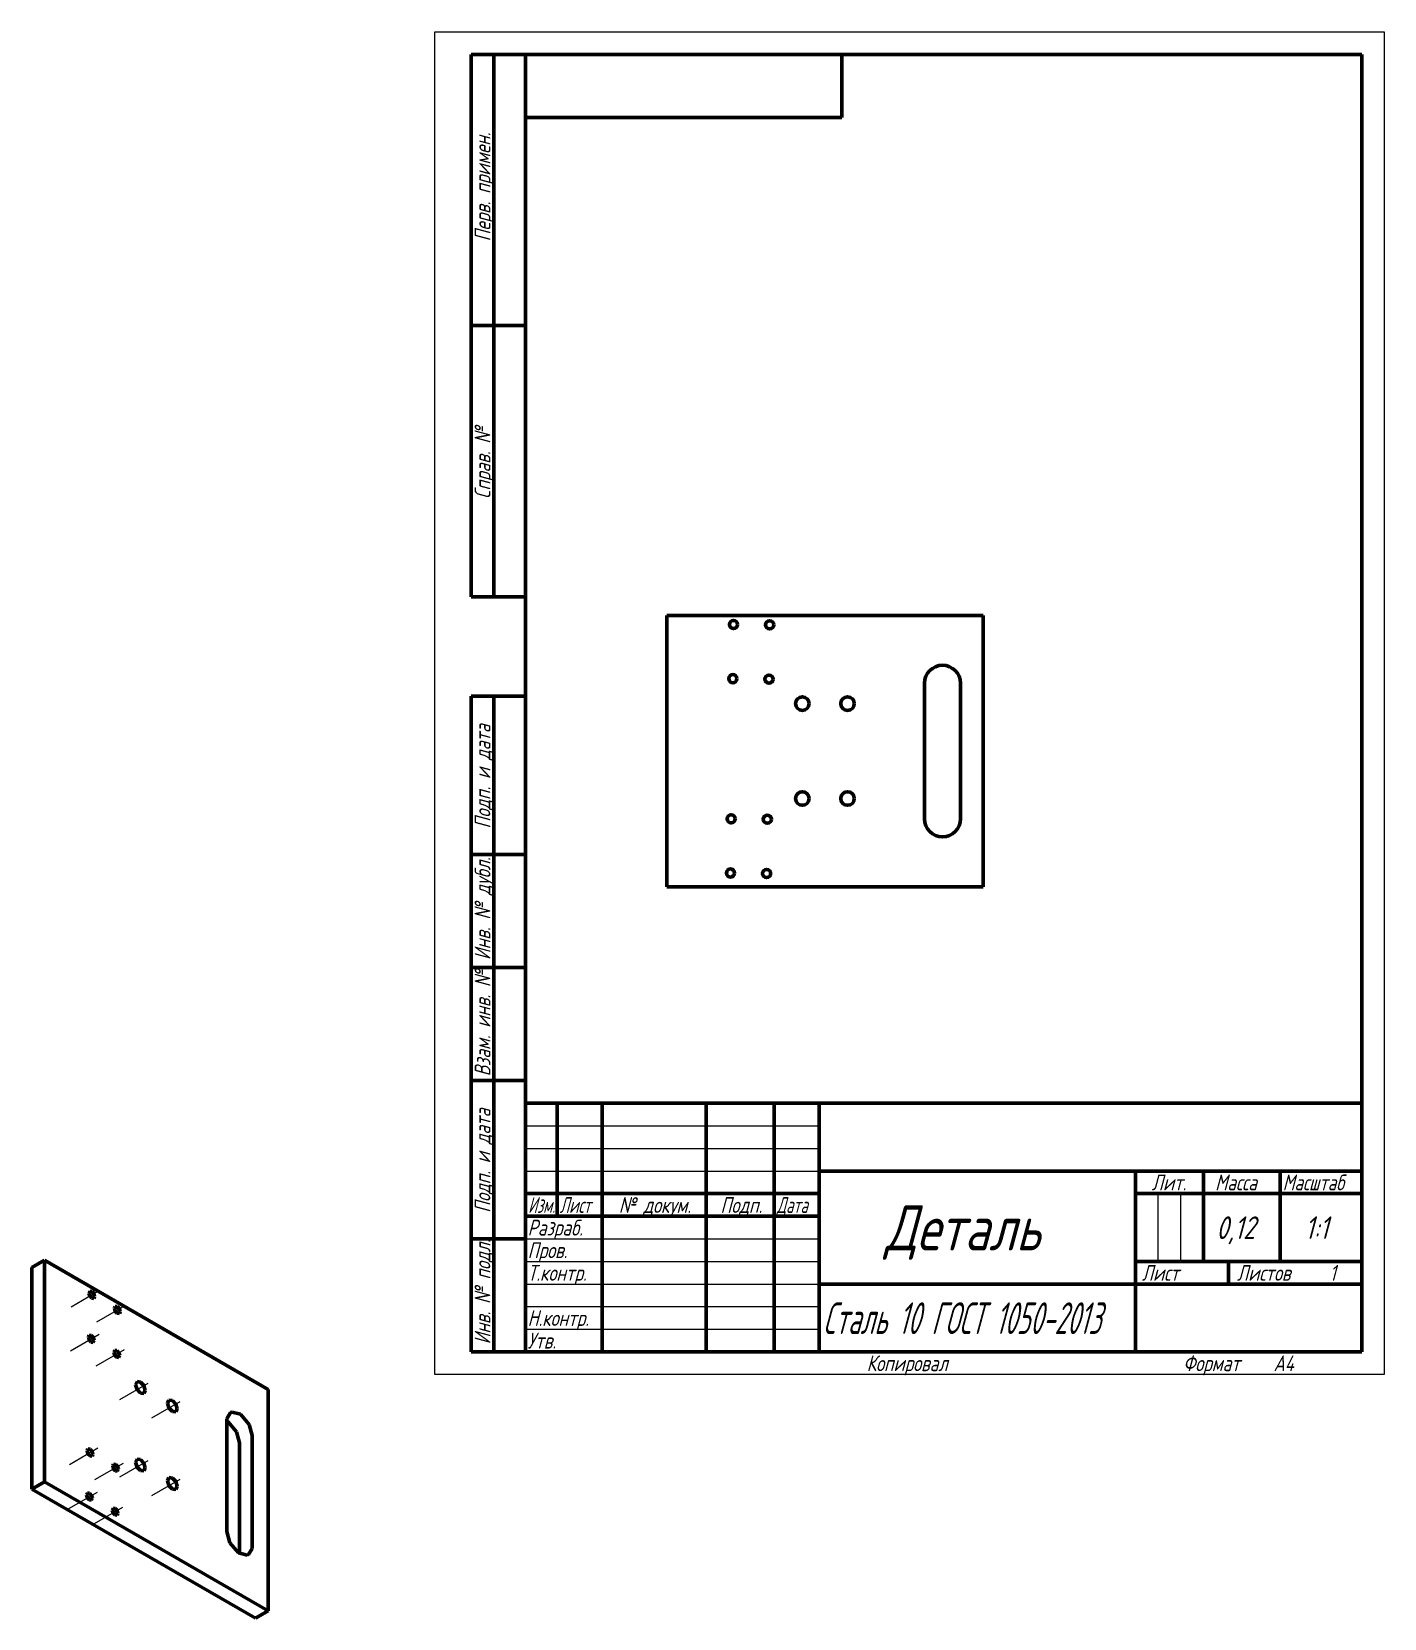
# Model space of a CAD drawing. Header units: millimetres. Extents: x -89 to 210, y -54 to 297.
import ezdxf

# ---------------------------------------------------------------- set-up
doc = ezdxf.new("R2010")
doc.units = ezdxf.units.MM
for name, pattern in [('K5LT_AXLED', [12, 7.5, -1.5, 1.5, -1.5]), ('K5LT_BASIC', [0]), ('K5LT_THIN', [0])]:
    doc.linetypes.add(name, pattern=pattern)
doc.layers.add('Системный слой', color=7, linetype='Continuous')
doc.styles.add('KTEXTSTYLE', font='GOST_AU.SHX', dxfattribs={"width": 0.96, "height": 5})

# ---------------------------------------------------------------- blocks, each defined once
blk = doc.blocks.new('U0')
at = {"layer": 'Системный слой', "color": 143, "linetype": 'K5LT_BASIC', "lineweight": 60, "true_color": 0x33acca}
for p, q in [((-76.76, -16.48), (-76.94, -16.9)), ((-76.94, -16.9), (-76.76, -17.52)), ((-76.31, -16.53), (-76.76, -16.48)), ((-76.76, -17.52), (-76.31, -18)), ((-75.86, -17), (-76.31, -16.53)), ((-75.67, -17.63), (-75.86, -17)), ((-76.31, -18), (-75.86, -18.04)), ((-75.86, -18.04), (-75.67, -17.63))]:
    blk.add_line(p, q, dxfattribs=at)
blk = doc.blocks.new('U1')
at = {"layer": 'Системный слой', "color": 143, "linetype": 'K5LT_BASIC', "lineweight": 60, "true_color": 0x33acca}
for p, q in [((-71.1, -19.83), (-71.29, -20.24)), ((-71.29, -20.24), (-71.1, -20.87)), ((-70.65, -19.88), (-71.1, -19.83)), ((-71.1, -20.87), (-70.65, -21.34)), ((-70.2, -20.35), (-70.65, -19.88)), ((-70.01, -20.98), (-70.2, -20.35)), ((-70.2, -21.39), (-70.01, -20.98)), ((-70.65, -21.34), (-70.2, -21.39))]:
    blk.add_line(p, q, dxfattribs=at)
blk = doc.blocks.new('U2')
at = {"layer": 'Системный слой', "color": 143, "linetype": 'K5LT_BASIC', "lineweight": 60, "true_color": 0x33acca}
for p, q in [((-45.82, -10.41), (-46.04, -10.27)), ((-43.9, -12.66), (-45.82, -10.41)), ((-43.24, -15.14), (-43.9, -12.66))]:
    blk.add_line(p, q, dxfattribs=at)
blk = doc.blocks.new('U3')
at = {"layer": 'Системный слой', "color": 143, "linetype": 'K5LT_BASIC', "lineweight": 60, "true_color": 0x33acca}
for p, q in [((-76.48, 8.67), (-76.67, 8.25)), ((-76.67, 8.25), (-76.48, 7.63)), ((-76.03, 8.62), (-76.48, 8.67)), ((-76.48, 7.63), (-76.03, 7.15)), ((-75.58, 8.15), (-76.03, 8.62)), ((-76.03, 7.15), (-75.58, 7.11)), ((-75.4, 7.52), (-75.58, 8.15)), ((-75.58, 7.11), (-75.4, 7.52))]:
    blk.add_line(p, q, dxfattribs=at)
blk = doc.blocks.new('U4')
at = {"layer": 'Системный слой', "color": 143, "linetype": 'K5LT_BASIC', "lineweight": 60, "true_color": 0x33acca}
for p, q in [((-71.2, -29.57), (-71.39, -29.98)), ((-71.39, -29.98), (-71.2, -30.61)), ((-70.75, -29.61), (-71.2, -29.57)), ((-71.2, -30.61), (-70.75, -31.08)), ((-70.3, -30.09), (-70.75, -29.61)), ((-70.75, -31.08), (-70.3, -31.13)), ((-70.12, -30.71), (-70.3, -30.09)), ((-70.3, -31.13), (-70.12, -30.71))]:
    blk.add_line(p, q, dxfattribs=at)
blk = doc.blocks.new('U5')
at = {"layer": 'Системный слой', "color": 143, "linetype": 'K5LT_BASIC', "lineweight": 60, "true_color": 0x33acca}
for p, q in [((-70.72, 15.06), (-70.91, 14.64)), ((-70.91, 14.64), (-70.72, 14.02)), ((-70.27, 15.01), (-70.72, 15.06)), ((-69.82, 14.54), (-70.27, 15.01)), ((-69.64, 13.91), (-69.82, 14.54)), ((-70.72, 14.02), (-70.27, 13.54)), ((-70.27, 13.54), (-69.82, 13.5)), ((-69.82, 13.5), (-69.64, 13.91))]:
    blk.add_line(p, q, dxfattribs=at)
blk = doc.blocks.new('U6')
at = {"layer": 'Системный слой', "color": 143, "linetype": 'K5LT_BASIC', "lineweight": 60, "true_color": 0x33acca}
for p, q in [((-46.04, -34.75), (-45.37, -37.23)), ((-45.37, -37.23), (-43.46, -39.48)), ((-41.23, -39.82), (-40.44, -38.47)), ((-40.44, -38.47), (-40.41, -38)), ((-43.46, -39.48), (-41.56, -39.96)), ((-41.56, -39.96), (-41.23, -39.82))]:
    blk.add_line(p, q, dxfattribs=at)
blk = doc.blocks.new('U7')
at = {"layer": 'Системный слой', "color": 143, "linetype": 'K5LT_BASIC', "lineweight": 60, "true_color": 0x33acca}
for p, q in [((-65.91, -18.74), (-66.22, -19.43)), ((-66.22, -19.43), (-65.91, -20.47)), ((-65.16, -18.81), (-65.91, -18.74)), ((-65.91, -20.47), (-65.16, -21.26)), ((-64.41, -19.61), (-65.16, -18.81)), ((-64.1, -20.65), (-64.41, -19.61)), ((-64.41, -21.34), (-64.1, -20.65)), ((-65.16, -21.26), (-64.41, -21.34))]:
    blk.add_line(p, q, dxfattribs=at)
blk = doc.blocks.new('U8')
at = {"layer": 'Системный слой', "color": 143, "linetype": 'K5LT_BASIC', "lineweight": 60, "true_color": 0x33acca}
for p, q in [((-58.84, -5.68), (-59.15, -6.36)), ((-59.15, -6.36), (-58.84, -7.41)), ((-58.09, -5.75), (-58.84, -5.68)), ((-57.34, -6.54), (-58.09, -5.75)), ((-57.03, -7.59), (-57.34, -6.54)), ((-58.84, -7.41), (-58.09, -8.2)), ((-58.09, -8.2), (-57.34, -8.27)), ((-57.34, -8.27), (-57.03, -7.59))]:
    blk.add_line(p, q, dxfattribs=at)
blk = doc.blocks.new('U9')
at = {"layer": 'Системный слой', "color": 143, "linetype": 'K5LT_BASIC', "lineweight": 60, "true_color": 0x33acca}
for p, q in [((-76.86, -26.22), (-77.05, -26.63)), ((-77.05, -26.63), (-76.86, -27.26)), ((-76.41, -26.26), (-76.86, -26.22)), ((-76.86, -27.26), (-76.41, -27.73)), ((-75.96, -26.74), (-76.41, -26.26)), ((-76.41, -27.73), (-75.96, -27.78)), ((-75.77, -27.37), (-75.96, -26.74)), ((-75.96, -27.78), (-75.77, -27.37))]:
    blk.add_line(p, q, dxfattribs=at)
blk = doc.blocks.new('U10')
at = {"layer": 'Системный слой', "color": 143, "linetype": 'K5LT_BASIC', "lineweight": 60, "true_color": 0x33acca}
for p, q in [((-58.84, -22.82), (-59.15, -23.51)), ((-59.15, -23.51), (-58.84, -24.55)), ((-58.09, -22.9), (-58.84, -22.82)), ((-58.84, -24.55), (-58.09, -25.35)), ((-57.34, -23.69), (-58.09, -22.9)), ((-57.03, -24.73), (-57.34, -23.69)), ((-58.09, -25.35), (-57.34, -25.42)), ((-57.34, -25.42), (-57.03, -24.73))]:
    blk.add_line(p, q, dxfattribs=at)
blk = doc.blocks.new('U11')
at = {"layer": 'Системный слой', "color": 143, "linetype": 'K5LT_BASIC', "lineweight": 60, "true_color": 0x33acca}
for p, q in [((-76.38, 18.4), (-76.57, 17.99)), ((-76.57, 17.99), (-76.38, 17.36)), ((-75.93, 18.36), (-76.38, 18.4)), ((-75.48, 17.88), (-75.93, 18.36)), ((-75.29, 17.26), (-75.48, 17.88)), ((-76.38, 17.36), (-75.93, 16.89)), ((-75.93, 16.89), (-75.48, 16.84)), ((-75.48, 16.84), (-75.29, 17.26))]:
    blk.add_line(p, q, dxfattribs=at)
blk = doc.blocks.new('U12')
at = {"layer": 'Системный слой', "color": 143, "linetype": 'K5LT_BASIC', "lineweight": 60, "true_color": 0x33acca}
for p, q in [((-70.83, 5.32), (-71.01, 4.91)), ((-71.01, 4.91), (-70.83, 4.28)), ((-70.38, 5.27), (-70.83, 5.32)), ((-70.83, 4.28), (-70.38, 3.8)), ((-69.93, 4.8), (-70.38, 5.27)), ((-70.38, 3.8), (-69.93, 3.76)), ((-69.74, 4.17), (-69.93, 4.8)), ((-69.93, 3.76), (-69.74, 4.17))]:
    blk.add_line(p, q, dxfattribs=at)
blk = doc.blocks.new('U13')
at = {"layer": 'Системный слой', "color": 143, "linetype": 'K5LT_BASIC', "lineweight": 60, "true_color": 0x33acca}
for p, q in [((-46.01, -9.79), (-46.04, -10.26)), ((-45.21, -8.44), (-46.01, -9.79)), ((-44.89, -8.3), (-45.21, -8.44)), ((-42.99, -8.78), (-44.89, -8.3)), ((-41.08, -11.03), (-42.99, -8.78)), ((-40.41, -13.51), (-41.08, -11.03))]:
    blk.add_line(p, q, dxfattribs=at)
blk = doc.blocks.new('U14')
at = {"layer": 'Системный слой', "color": 143, "linetype": 'K5LT_BASIC', "lineweight": 60, "true_color": 0x33acca}
for p, q in [((-65.91, -1.59), (-66.22, -2.28)), ((-66.22, -2.28), (-65.91, -3.33)), ((-65.16, -1.67), (-65.91, -1.59)), ((-65.91, -3.33), (-65.16, -4.12)), ((-64.41, -2.46), (-65.16, -1.67)), ((-64.1, -3.51), (-64.41, -2.46)), ((-64.41, -4.19), (-64.1, -3.51)), ((-65.16, -4.12), (-64.41, -4.19))]:
    blk.add_line(p, q, dxfattribs=at)
blk = doc.blocks.new('U15')
at = {"color": 7, "linetype": 'K5LT_THIN', "lineweight": 18, "true_color": 0xffffff}
for p, q in [((0, 0), (0, 297)), ((0, 297), (210, 297)), ((210, 297), (210, 0)), ((20, 55), (85, 55)), ((20, 50), (85, 50)), ((20, 45), (85, 45)), ((159.96, 25), (159.96, 40)), ((164.98, 25), (164.98, 40)), ((20, 30), (85, 30)), ((20, 25), (85, 25)), ((20, 20), (85, 20)), ((20, 15), (85, 15)), ((20, 10), (85, 10)), ((210, 0), (0, 0))]:
    blk.add_line(p, q, dxfattribs=at)
at = {"color": 143, "linetype": 'K5LT_BASIC', "lineweight": 60, "true_color": 0x33acca}
for p, q in [((8, 172), (8, 292)), ((20, 292), (8, 292)), ((13, 172), (13, 292)), ((20, 5), (20, 292)), ((20, 292), (205, 292)), ((90, 292), (90, 278)), ((205, 292), (205, 5)), ((90, 278), (20, 278)), ((20, 232), (8, 232)), ((20, 172), (8, 172)), ((8, 5), (8, 150)), ((20, 150), (8, 150)), ((13, 5), (13, 150)), ((20, 115), (8, 115)), ((20, 90), (8, 90)), ((20, 65), (8, 65)), ((20, 60), (205, 60)), ((20, 5), (20, 60)), ((27, 35), (27, 60)), ((37, 5), (37, 60)), ((60, 5), (60, 60)), ((75, 5), (75, 60)), ((85, 5), (85, 60)), ((85, 45), (205, 45)), ((155, 5), (155, 45)), ((170, 25), (170, 45)), ((187, 25), (187, 45)), ((20, 40), (85, 40)), ((155, 40), (170, 40)), ((170, 40), (205, 40)), ((20, 35), (85, 35)), ((20, 30), (8, 30)), ((155, 25), (205, 25)), ((175.57, 20), (175.57, 25)), ((85, 20), (155, 20)), ((155, 20), (205, 20)), ((20, 5), (8, 5)), ((205, 5), (20, 5))]:
    blk.add_line(p, q, dxfattribs=at)
at = {"color": 7, "char_height": 3.5, "attachment_point": 1, "rotation": 90, "style": 'KTEXTSTYLE'}
for s, insert in [('\\H3.5;\\W0.965;\\Q15;\\Q15;Перв. примен.', (8.77, 250.61)), ('\\H3.5;\\W0.965;\\Q15;\\Q15;Справ. №', (8.77, 193.68)), ('\\H3.5;\\W0.965;\\Q15;\\Q15;Подп. и дата', (8.77, 120.75)), ('\\H3.5;\\W0.965;\\Q15;\\Q15;Инв. № дубл.', (8.77, 91.67)), ('\\H3.5;\\W0.965;\\Q15;\\Q15;Взам. инв. №', (8.77, 65.94)), ('\\H3.5;\\W0.965;\\Q15;\\Q15;Подп. и дата', (8.77, 35.75)), ('\\H3.5;\\W0.965;\\Q15;\\Q15;Инв. № подл.', (8.77, 6.67))]:
    blk.add_mtext(s, dxfattribs=dict(at, insert=insert))
at = {"color": 7, "attachment_point": 1, "style": 'KTEXTSTYLE'}
for s, insert, char_height in [('\\H3.5;\\W0.965;\\Q15;\\Q15;Лит.', (158.56, 44.23), 3.5), ('\\H3.5;\\W0.965;\\Q15;\\Q15;Масса', (172.58, 44.23), 3.5), ('\\H3.5;\\W0.965;\\Q15;\\Q15;\\W0.941;Масштаб', (187.52, 44.23), 3.5), ('\\H3.5;\\W0.965;\\Q15;\\Q15;\\W0.797;Изм.', (20.61, 39.23), 3.5), ('\\H3.5;\\W0.965;\\Q15;\\Q15;\\W0.807;Лист', (27.6, 39.23), 3.5), ('\\H3.5;\\W0.965;\\Q15;\\Q15;№ докум.', (40.67, 39.23), 3.5), ('\\H3.5;\\W0.965;\\Q15;\\Q15;Подп.', (63.15, 39.23), 3.5), ('\\H3.5;\\W0.965;\\Q15;\\Q15;\\W0.807;Дата', (75.6, 39.23), 3.5), ('\\H3.5;\\W0.965;\\Q15;\\Q15;\\H10.00;Деталь', (99.53, 37.43), 10), ('\\H3.5;\\W0.965;\\Q15;\\Q15;Разраб.', (20.5, 34.23), 3.5), ('\\H3.5;\\W0.965;\\Q15;\\Q15;\\H5.00;0,12', (172.83, 34.97), 5), ('\\H3.5;\\W0.965;\\Q15;\\Q15;\\H5.00;{\\c16737820;1:1}', (192.44, 34.97), 5), ('\\H3.5;\\W0.965;\\Q15;\\Q15;Пров.', (20.5, 29.23), 3.5), ('\\H3.5;\\W0.965;\\Q15;\\Q15;Т.контр.', (20.5, 24.23), 3.5), ('\\H3.5;\\W0.965;\\Q15;\\Q15;Лист', (156.36, 24.23), 3.5), ('\\H3.5;\\W0.965;\\Q15;\\Q15;Листов', (177.41, 24.23), 3.5), ('\\H3.5;\\W0.965;\\Q15;\\Q15;1', (197.91, 24.23), 3.5), ('\\H3.5;\\W0.965;\\Q15;\\Q15;Н.контр.', (20.5, 14.23), 3.5), ('\\H3.5;\\W0.965;\\Q15;\\Q15;\\W0.708;\\H7.00;Сталь 10 ГОСТ 1050-2013', (85.84, 15.95), 7), ('\\H3.5;\\W0.965;\\Q15;\\Q15;Утв.', (20.5, 9.23), 3.5), ('\\H3.5;\\W0.965;\\Q15;\\Q15;Копировал', (95.5, 4.23), 3.5), ('\\H3.5;\\W0.965;\\Q15;\\Q15;Формат', (165.5, 4.23), 3.5), ('\\H3.5;\\W0.965;\\Q15;\\Q15;A4', (185.5, 4.23), 3.5)]:
    blk.add_mtext(s, dxfattribs=dict(at, insert=insert, char_height=char_height))

msp = doc.modelspace()

# ---------------------------------------------------------------- linework, layer by layer
at = {"layer": 'Системный слой', "color": 143, "linetype": 'K5LT_BASIC', "lineweight": 60, "true_color": 0x33acca}
for p, q in [((51.27, 167.89), (51.27, 107.89)), ((121.27, 167.89), (51.27, 167.89)), ((121.27, 107.89), (121.27, 167.89)), ((108.31, 152.89), (108.31, 122.89)), ((116.27, 122.89), (116.27, 152.89)), ((51.27, 107.89), (121.27, 107.89)), ((-89.2, 23.64), (-86.37, 25.28)), ((-86.37, 25.28), (-86.37, -23.71)), ((-36.88, -3.3), (-86.37, 25.28)), ((-89.2, 23.64), (-89.2, -25.35)), ((-36.88, -52.29), (-36.88, -3.3)), ((-46.04, -10.26), (-46.04, -34.75)), ((-40.41, -38), (-40.41, -13.51)), ((-43.24, -39.62), (-43.24, -15.14)), ((-89.2, -25.35), (-86.37, -23.71)), ((-86.37, -23.71), (-36.88, -52.29)), ((-89.2, -25.35), (-39.7, -53.92)), ((-39.7, -53.92), (-36.88, -52.29))]:
    msp.add_line(p, q, dxfattribs=at)
at = {"layer": 'Системный слой', "color": 30, "linetype": 'K5LT_AXLED', "lineweight": 18, "true_color": 0xff8000}
for p, q in [((-80.49, 14.99), (-74.2, 18.62)), ((-74.83, 11.64), (-68.54, 15.28)), ((-80.59, 5.25), (-74.3, 8.89)), ((-74.94, 1.91), (-68.65, 5.54)), ((-69.72, -5.53), (-63.43, -1.89)), ((-62.65, -9.61), (-56.36, -5.98)), ((-80.87, -19.9), (-74.57, -16.26)), ((-75.21, -23.24), (-68.92, -19.61)), ((-69.72, -22.67), (-63.43, -19.04)), ((-62.65, -26.75), (-56.36, -23.12)), ((-80.97, -29.63), (-74.68, -26)), ((-75.31, -32.98), (-69.02, -29.35))]:
    msp.add_line(p, q, dxfattribs=at)
at = {"layer": 'Системный слой', "color": 143, "linetype": 'K5LT_BASIC', "lineweight": 60, "true_color": 0x33acca}
for centre, radius in [((66.04, 165.9), 0.9), ((74.04, 165.81), 0.9), ((65.89, 153.91), 0.9), ((73.89, 153.81), 0.9), ((81.27, 148.39), 1.5), ((91.27, 148.39), 1.5), ((81.27, 127.39), 1.5), ((91.27, 127.39), 1.5), ((65.51, 122.91), 0.9), ((73.51, 122.81), 0.9), ((65.36, 110.91), 0.9), ((73.36, 110.81), 0.9)]:
    msp.add_circle(centre, radius, dxfattribs=at)
for centre, start, end in [((112.29, 152.89), 0, 180), ((112.29, 122.89), 180, 0)]:
    msp.add_arc(centre, 3.98, start, end, dxfattribs=at)

# ---------------------------------------------------------------- block references
msp.add_blockref('U15', (0, 0))
at = {"layer": 'Системный слой'}
for name in ['U11', 'U5', 'U3', 'U12', 'U14', 'U8', 'U13', 'U2', 'U0', 'U1', 'U7', 'U10', 'U9', 'U4', 'U6']:
    msp.add_blockref(name, (0, 0), dxfattribs=at)

doc.saveas('drawing.dxf')
